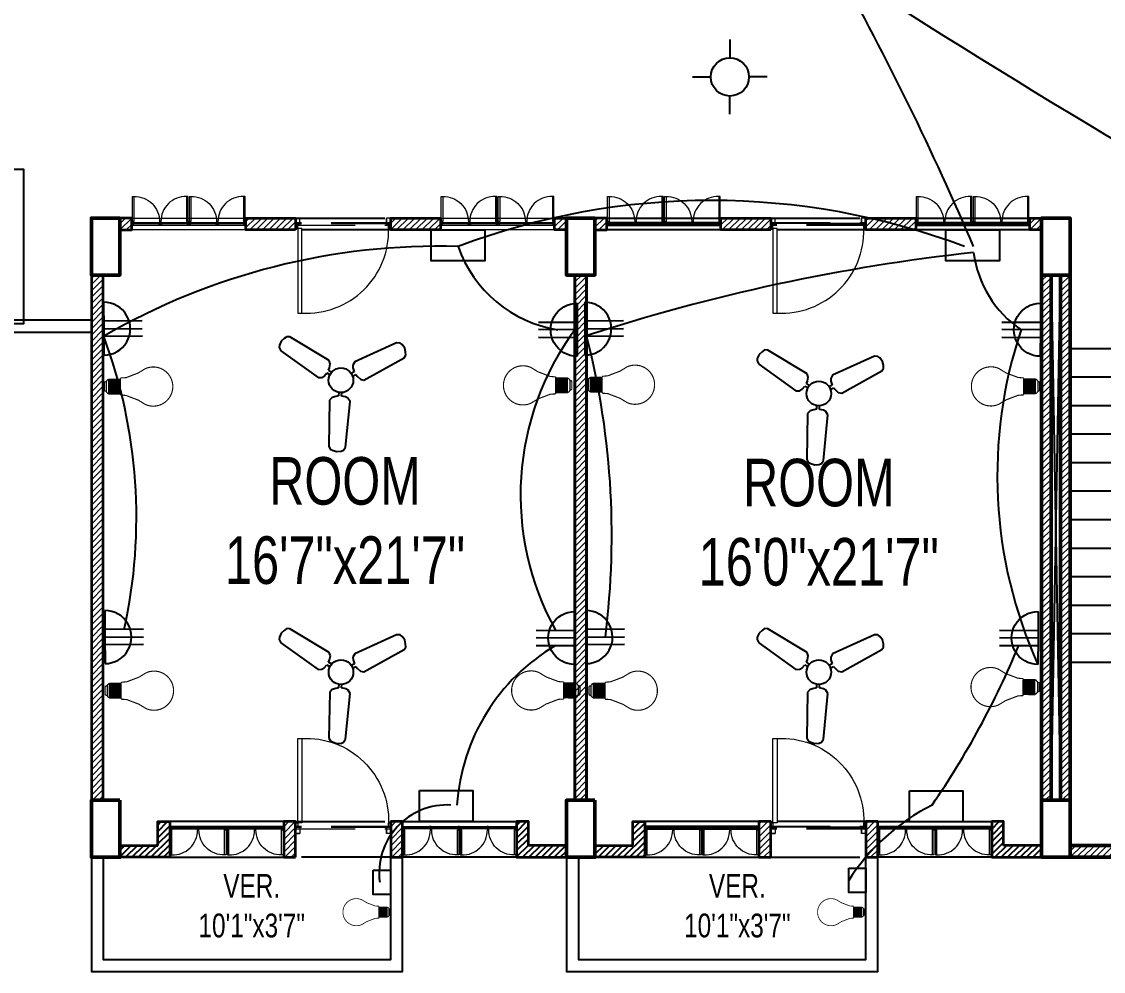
# Model space of a CAD drawing. Extents: x 28 to 3926, y 235 to 2288.
# Drawn here: x 2136.8 to 2592.1, y 507 to 906.6 of the extents above; entities that cross this region are included whole.
import ezdxf

# ---------------------------------------------------------------- set-up
doc = ezdxf.new("R2010")
doc.units = 0
doc.header["$LTSCALE"] = 10
doc.linetypes.add('DASHED2', pattern=[0.375, 0.25, -0.125])
for name, color, linetype, lineweight in [('A-TEXT', 7, 'Continuous', 5), ('ar-DOOR-WOOD', 44, 'Continuous', 0), ('illustr-TOILET FIXTURE', 171, 'Continuous', 0), ('Main Wall', 250, 'Continuous', 13), ('WALL_SEC_', 170, 'Continuous', 25), ('window', 160, 'Continuous', 9)]:
    doc.layers.add(name, color=color, linetype=linetype, lineweight=lineweight)
for name, color, linetype in [('BOX', 7, 'Continuous'), ('conduit', 160, 'Continuous'), ('e conduit sdb to swicth', 160, 'Continuous')]:
    doc.layers.add(name, color=color, linetype=linetype)
doc.layers.add('hatch brick', color=32, linetype='Continuous', lineweight=0, transparency=0.4)
doc.styles.add('SIMPLE', font='romantic.ttf')
pattern_1 = [(45, (0, 0), (-1.325825, 1.325825), [])]
pattern_2 = [(45, (-53757.0333, -18132.9633), (-1.325825215, 1.325825215), [])]
pattern_3 = [(45, (-53826.0333, -18134.9633), (-1.325825215, 1.325825215), [])]
pattern_4 = [(45, (-53840.5333, -18134.9633), (-1.325825215, 1.325825215), [])]
pattern_5 = [(45, (-53824.822, -18134.9633), (-1.325825215, 1.325825215), [])]
pattern_6 = [(45, (-53831.0333, -18386.9633), (-1.325825215, 1.325825215), [])]
pattern_7 = [(45, (-53712.0333, -18132.9633), (-1.325825215, 1.325825215), [])]

# ---------------------------------------------------------------- blocks, each defined once
blk = doc.blocks.new('DOOR_45')
at = {"layer": 'ar-DOOR-WOOD'}
for p, q in [((-11008.75, 15426.44), (-11008.75, 15424.44)), ((-10968.75, 15426.44), (-11008.75, 15426.44)), ((-11008.75, 15424.44), (-10968.75, 15424.44)), ((-10968.75, 15427.44), (-10963.75, 15427.44)), ((-10968.75, 15427.44), (-10968.75, 15426.44)), ((-10968.75, 15424.44), (-10968.75, 15426.44)), ((-10968.75, 15426.44), (-10966.75, 15426.44)), ((-10966.75, 15426.44), (-10966.75, 15425.44)), ((-10966.75, 15425.44), (-10963.75, 15425.44)), ((-10963.75, 15427.44), (-10963.75, 15425.44)), ((-10968.75, 15382.44), (-10968.75, 15383.44)), ((-10968.75, 15383.44), (-10966.75, 15383.44)), ((-10966.75, 15384.44), (-10963.75, 15384.44)), ((-10966.75, 15383.44), (-10966.75, 15384.44)), ((-10963.75, 15382.44), (-10963.75, 15384.44)), ((-10968.75, 15382.44), (-10963.75, 15382.44))]:
    blk.add_line(p, q, dxfattribs=at)
for points in [[(-10968.75, 15426.44), (-11008.75, 15426.44), (-11008.75, 15424.44), (-10968.75, 15424.44)], [(-10963.75, 15427.44), (-10968.75, 15427.44), (-10968.75, 15426.44), (-10966.75, 15426.44), (-10966.75, 15425.44), (-10963.75, 15425.44)], [(-10968.75, 15383.44), (-10968.75, 15382.44), (-10963.75, 15382.44), (-10963.75, 15384.44), (-10966.75, 15384.44), (-10966.75, 15383.44)]]:
    blk.add_lwpolyline(points, close=True, dxfattribs=at)
blk.add_arc((-10969.89, 15422.35), 38.92, 176.9083, 271.677, dxfattribs=at)
blk = doc.blocks.new('T-FIX-027')
at = {"layer": 'illustr-TOILET FIXTURE'}
for p, q in [((-11843.84, 14568.89), (-11843.84, 14557.43)), ((-11843.84, 14568.89), (-11843.84, 14557.43)), ((-11843.84, 14568.89), (-11819.84, 14568.89)), ((-11843.84, 14568.89), (-11819.84, 14568.89)), ((-11819.84, 14568.89), (-11819.84, 14557.43)), ((-11819.84, 14568.89), (-11819.84, 14557.43))]:
    blk.add_line(p, q, dxfattribs=at)
for centre, radius in [((-11831.91, 14568.32), 0.508), ((-11831.91, 14568.32), 0.508), ((-11831.91, 14563.34), 0.762), ((-11831.91, 14563.34), 0.762)]:
    blk.add_circle(centre, radius, dxfattribs=at)
blk.add_ellipse((-11831.84, 14559.64), major_axis=(-10.93, 0), ratio=0.480383, dxfattribs=at)
blk.add_ellipse((-11831.84, 14559.64), major_axis=(-10.93, 0), ratio=0.480383, dxfattribs=at)
blk.add_ellipse((-11831.84, 14558.89), major_axis=(-12.37, 0), ratio=0.48498, start_param=6.528919, end_param=9.179045, dxfattribs=at)
blk.add_ellipse((-11831.84, 14558.89), major_axis=(-12.37, 0), ratio=0.48498, start_param=6.528919, end_param=9.179045, dxfattribs=at)
blk = doc.blocks.new('stair final')
for points in [[(82, 124), (82, -90), (-70, -90), (-70, 124)], [(-37.5, 124), (-37.5, -49), (49.5, -49), (49.5, 122.75)], [(17, 100), (49.5, 124), (82, 100)], [(24.2, 100), (49.5, 124)], [(49.5, 124), (75, 100)], [(82, -8), (82, -90)]]:
    blk.add_lwpolyline(points)
blk.add_lwpolyline([(-5, 126), (17, 126), (17, -10), (-5, -10)], close=True)
blk.add_circle((-37.5, 124), 2.49)
at = {"layer": 'BOX', "ltscale": 2000}
for p, q in [((-5, 124), (-70, 124)), ((-5, 112), (-70, 112)), ((-5, 100), (-70, 100)), ((-5, 88), (-70, 88)), ((-5, 76), (-70, 76)), ((-5, 64), (-70, 64)), ((-5, 52), (-70, 52)), ((-5, 40), (-70, 40)), ((-5, 28), (-70, 28)), ((-5, 16), (-70, 16)), ((-5, 4), (-70, 4)), ((-5, -8), (-70, -8)), ((0, -8), (-3, -8)), ((15, -8), (12, -8))]:
    blk.add_line(p, q, dxfattribs=at)
at = {"layer": 'BOX', "linetype": 'DASHED2', "ltscale": 20}
for p, q in [((82, 124), (17, 124)), ((82, 112), (17, 112)), ((82, 100), (17, 100)), ((82, 88), (17, 88)), ((82, 76), (17, 76)), ((82, 64), (17, 64)), ((82, 52), (17, 52)), ((82, 40), (17, 40)), ((82, 28), (17, 28)), ((82, 16), (17, 16)), ((82, 4), (17, 4)), ((82, -8), (17, -8))]:
    blk.add_line(p, q, dxfattribs=at)
at = {"layer": 'BOX', "ltscale": 2000}
for points in [[(17, 124), (17, -10), (-5, -10), (-5, 124)], [(-3, 124), (15, 124)]]:
    blk.add_lwpolyline(points, dxfattribs=at)
blk.add_lwpolyline([(15, 124), (15, -8), (-3, -8), (-3, 124)], close=True, dxfattribs=at)
blk = doc.blocks.new('wc')
at = {"linetype": 'Continuous'}
for p, q in [((17796.16, 10413.89), (17808.33, 10413.89)), ((17795.02, 10409.39), (17795.02, 10412.39)), ((17809.55, 10412.39), (17809.55, 10409.39)), ((17795.14, 10404.89), (17795.14, 10395.33)), ((17808.24, 10407.89), (17796.16, 10407.89)), ((17806.43, 10407.89), (17798.79, 10407.89)), ((17809.43, 10395.33), (17809.43, 10404.89)), ((17802.29, 10388.83), (17802.29, 10388.83))]:
    blk.add_line(p, q, dxfattribs=at)
for centre, radius, start, end in [((17796.22, 10412.67), 1.22, 92.839, 193.0763), ((17808.28, 10412.6), 1.29, 350.3937, 88.0376), ((17796.22, 10409.11), 1.22, 166.9235, 267.161), ((17808.21, 10409.24), 1.35, 271.2066, 6.2687), ((17798.7, 10404.28), 3.61, 88.6213, 170.3077), ((17806.43, 10404.89), 3, 0, 90), ((17802.2, 10395.91), 7.08, 184.6705, 270.7333), ((17802.38, 10395.91), 7.08, 269.2667, 355.3295)]:
    blk.add_arc(centre, radius, start, end, dxfattribs=at)
blk = doc.blocks.new('nap')
at = {"linetype": 'Continuous'}
for p, q in [((17810.88, 10410.98), (17810.88, 10413.6)), ((17810.88, 10413.6), (17817, 10413.6)), ((17817, 10413.6), (17817, 10410.98)), ((17811.65, 10410.98), (17810.88, 10410.98)), ((17811.65, 10410.19), (17811.65, 10411.93)), ((17812.15, 10412.43), (17815.76, 10412.43)), ((17815.76, 10409.69), (17812.15, 10409.69)), ((17816.26, 10411.93), (17816.26, 10410.19)), ((17817, 10410.98), (17816.26, 10410.98))]:
    blk.add_line(p, q, dxfattribs=at)
for centre, start, end in [((17812.15, 10411.93), 90, 180), ((17812.15, 10410.19), 180, 270), ((17815.76, 10411.93), 0, 90), ((17815.76, 10410.19), 270, 0)]:
    blk.add_arc(centre, 0.5, start, end, dxfattribs=at)
blk = doc.blocks.new('toilet stair block final')
h = blk.add_hatch()
h.set_pattern_fill('ANSI31', color=256, scale=15)
h.set_pattern_definition([(45, (1.7069, -4.6996), (-1.325825, 1.325825), [])])
h.paths.add_polyline_path([(145.14, -46.57), (150.14, -44.75), (150.14, -64.82), (145.14, -64.82)])
at = {"layer": 'hatch brick'}
h = blk.add_hatch(dxfattribs=at)
h.set_pattern_fill('ANSI31', color=256, scale=15)
h.set_pattern_definition(pattern_1)
h.paths.add_polyline_path([(85.96, 283.35), (116.45, 199.41), (121.15, 201.12), (90.63, 285.05)])
h = blk.add_hatch(dxfattribs=at)
h.set_pattern_fill('ANSI31', color=256, scale=15)
h.set_pattern_definition(pattern_1)
edge = h.paths.add_edge_path()
edge.add_line((67.04, 218.27), (65.33, 222.97))
edge.add_line((65.33, 222.97), (0, 199.18))
edge.add_line((0, 199.18), (0, 180.18))
edge.add_line((0, 180.18), (-57, 180.18))
edge.add_line((-57, 180.18), (-57, 175.18))
edge.add_line((-57, 175.18), (5, 175.18))
edge.add_line((5, 175.18), (5, 195.68))
edge.add_line((5, 195.68), (67.04, 218.27))
h = blk.add_hatch(dxfattribs=at)
h.set_pattern_fill('ANSI31', color=256, scale=15)
h.set_pattern_definition(pattern_1)
h.paths.add_polyline_path([(-233, 175.18), (-233, -45.82), (-229, -45.82), (-229, 175.18)])
h = blk.add_hatch(dxfattribs=at)
h.set_pattern_fill('ANSI31', color=256, scale=15)
h.set_pattern_definition([(45, (7, 0), (-1.325825, 1.325825), [])])
h.paths.add_polyline_path([(-225, 175.18), (-225, -45.82), (-221, -45.82), (-221, 175.18)])
h = blk.add_hatch(dxfattribs=at)
h.set_pattern_fill('ANSI31', color=256, scale=15)
h.set_pattern_definition([(45, (164, 0), (-1.325825, 1.325825), [])])
h.paths.add_polyline_path([(-69, 175.18), (-69, -45.82), (-65, -45.82), (-65, 175.18)])
h = blk.add_hatch(dxfattribs=at)
h.set_pattern_fill('ANSI31', color=256, scale=15)
h.set_pattern_definition(pattern_1)
h.paths.add_polyline_path([(-61, 175.18), (-61, -45.82), (-57, -45.82), (-57, 175.18)])
h = blk.add_hatch(dxfattribs=at)
h.set_pattern_fill('ANSI31', color=256, scale=15)
h.set_pattern_definition([(45, (-1.4041, 77.1201), (-1.325825, 1.325825), [])])
h.paths.add_polyline_path([(131.46, 158.06), (72.72, 136.72), (71.01, 141.42), (129.75, 162.76)])
h = blk.add_hatch(dxfattribs=at)
h.set_pattern_fill('ANSI31', color=256, scale=15)
h.set_pattern_definition(pattern_1)
edge = h.paths.add_edge_path()
edge.add_line((28.72, 126.06), (33.42, 127.77))
edge.add_line((33.42, 127.77), (70.4, 25.94))
edge.add_line((70.4, 25.94), (70.4, -69.82))
edge.add_line((70.4, -69.82), (65.4, -69.82))
edge.add_line((65.4, -69.82), (65.4, 25.06))
edge.add_line((65.4, 25.06), (28.72, 126.06))
h = blk.add_hatch(dxfattribs=at)
h.set_pattern_fill('ANSI31', color=256, scale=15)
h.set_pattern_definition([(45, (-1.0627, 76.1802), (-1.325825, 1.325825), [])])
edge = h.paths.add_edge_path()
edge.add_line((94.28, 93.48), (88.13, 110.4))
edge.add_line((88.13, 110.4), (92.83, 112.11))
edge.add_line((92.83, 112.11), (97.27, 99.88))
edge.add_line((97.27, 99.88), (146.14, 117.64))
edge.add_line((146.14, 117.64), (147.85, 112.94))
edge.add_line((147.85, 112.94), (94.28, 93.48))
h = blk.add_hatch(dxfattribs=at)
h.set_pattern_fill('ANSI31', color=256, scale=15)
h.set_pattern_definition([(45, (-56625.152, -18759.7349), (-1.325825215, 1.325825215), [])])
edge = h.paths.add_edge_path()
edge.add_line((157.41, 86.62), (162.11, 88.33))
edge.add_line((162.11, 88.33), (168.94, 69.53))
edge.add_line((168.94, 69.53), (164.23, 67.82))
edge.add_line((164.23, 67.82), (157.4, 86.62))
h = blk.add_hatch(dxfattribs=at)
h.set_pattern_fill('ANSI31', color=256, scale=15)
h.set_pattern_definition(pattern_1)
h.paths.add_polyline_path([(0, 80), (0, 75), (-57, 75), (-57, 80)])
h = blk.add_hatch(dxfattribs=at)
h.set_pattern_fill('ANSI31', color=256, scale=15)
h.set_pattern_definition([(45, (15.3236, 31.0638), (-1.325825, 1.325825), [])])
edge = h.paths.add_edge_path()
edge.add_line((110.66, 48.37), (104.52, 65.29))
edge.add_line((104.52, 65.29), (109.22, 66.99))
edge.add_line((109.22, 66.99), (113.66, 54.77))
edge.add_line((113.66, 54.77), (162.52, 72.52))
edge.add_line((162.52, 72.52), (164.23, 67.82))
edge.add_line((164.23, 67.82), (110.66, 48.37))
h = blk.add_hatch(dxfattribs=at)
h.set_pattern_fill('ANSI31', color=256, scale=15)
h.set_pattern_definition(pattern_1)
h.paths.add_polyline_path([(0, 28), (-57, 28), (-57, 33), (-5, 33), (-5, 45), (0, 45), (0, 33), (17.4, 33), (17.4, 28)])
h = blk.add_hatch(dxfattribs=at)
h.set_pattern_fill('ANSI31', color=256, scale=15)
h.set_pattern_definition(pattern_1)
h.paths.add_polyline_path([(-45, -64.82), (-40, -64.82), (-40, 28), (-45, 28)])
h = blk.add_hatch(dxfattribs=at)
h.set_pattern_fill('ANSI31', color=256, scale=15)
h.set_pattern_definition([(45, (15.3236, 31.0638), (-1.325825, 1.325825), [])])
h.paths.add_polyline_path([(125.34, 7.95), (120.9, 20.17), (125.6, 21.88), (130.04, 9.66), (178.91, 27.41), (180.62, 22.71), (127.05, 3.25)])
h = blk.add_hatch(dxfattribs=at)
h.set_pattern_fill('ANSI31', color=256, scale=15)
h.set_pattern_definition([(45, (17.4023, 0), (-1.325825, 1.325825), [])])
h.paths.add_polyline_path([(-40, -14), (12.4, -14), (12.4, -2), (17.4, -2), (17.4, -19), (-40, -19)])
h = blk.add_hatch(dxfattribs=at)
h.set_pattern_fill('ANSI31', color=256, scale=15)
h.set_pattern_definition([(45, (33.4168, -18.7522), (-1.325825, 1.325825), [])])
h.paths.add_polyline_path([(143.44, -41.87), (137.29, -24.95), (141.99, -23.24), (148.14, -40.16), (197.01, -22.41), (198.72, -27.11), (145.14, -46.57)])
h = blk.add_hatch(dxfattribs=at)
h.set_pattern_fill('ANSI31', color=256, scale=15)
h.set_pattern_definition(pattern_1)
h.paths.add_polyline_path([(201.71, -20.7), (197.01, -22.41), (205.51, -45.81), (210.21, -44.1)])
h = blk.add_hatch(dxfattribs=at)
h.set_pattern_fill('ANSI31', color=256, scale=15)
h.set_pattern_definition(pattern_1)
h.paths.add_polyline_path([(12.4, -64.82), (0, -64.82), (-57, -64.82), (-57, -69.82), (17.4, -69.82), (17.4, -49), (12.4, -49)])
h = blk.add_hatch(dxfattribs=at)
h.set_pattern_fill('ANSI31', color=256, scale=15)
h.set_pattern_definition(pattern_1)
h.paths.add_polyline_path([(-193, -64.82), (-193, -54.82), (-198, -54.82), (-198, -64.82), (-221, -64.82), (-221, -69.82), (-193, -69.82)])
h = blk.add_hatch(dxfattribs=at)
h.set_pattern_fill('ANSI31', color=256, scale=15)
h.set_pattern_definition(pattern_1)
h.paths.add_polyline_path([(-97, -64.82), (-97, -69.82), (-69, -69.82), (-69, -64.82), (-92, -64.82), (-92, -54.82), (-97, -54.82)])
h = blk.add_hatch(dxfattribs=at)
h.set_pattern_fill('ANSI31', color=256, scale=15)
h.set_pattern_definition(pattern_1)
h.paths.add_polyline_path([(118.4, -54.82), (123.4, -54.82), (123.4, -64.82), (207.11, -64.82), (208.92, -69.82), (118.4, -69.82)])
for points in [[(-62, 367), (-62, 362), (57.4, 362), (85.96, 283.35)], [(90.63, 285.05), (60.9, 367), (-57, 367)], [(-229, 175.18), (-225, -45.82)], [(-229, -45.82), (-225, 175.18)], [(-65, -45.82), (-61, 175.18)], [(-65, 175.18), (-61, -45.82)], [(-57, 28), (-45, -64.82)], [(-57, -64.82), (-45, 28)], [(150.14, -64.82), (198.72, -27.11)], [(150.14, -44.75), (207.11, -64.82)]]:
    blk.add_lwpolyline(points)
at = {"color": 0, "lineweight": 50}
for points in [[(85.96, 283.35), (116.45, 199.41), (121.15, 201.12), (90.63, 285.05), (85.96, 283.35)], [(67.04, 218.27), (65.33, 222.97), (0, 199.18), (0, 180.18), (-57, 180.18), (-57, 175.18), (5, 175.18), (5, 195.68), (67.04, 218.27)], [(124.63, 176.85), (197.01, -22.41), (201.71, -20.7), (129.33, 178.56)], [(28.72, 126.06), (33.42, 127.77), (70.4, 25.94), (70.4, -69.82), (65.4, -69.82), (65.4, 25.06), (28.72, 126.06)], [(94.28, 93.48), (88.13, 110.4), (92.83, 112.11), (97.27, 99.88), (146.14, 117.64), (147.85, 112.94), (94.28, 93.48), (94.28, 93.48)], [(157.41, 86.62), (162.11, 88.33), (168.94, 69.53), (164.23, 67.82), (157.4, 86.62)], [(0, 80), (0, 75), (-57, 75), (-57, 80), (0, 80)], [(110.66, 48.37), (104.52, 65.29), (109.22, 66.99), (113.66, 54.77), (162.52, 72.52), (164.23, 67.82), (110.66, 48.37), (110.66, 48.37)], [(0, 28), (-57, 28), (-57, 33), (-5, 33), (-5, 45), (0, 45), (0, 33), (17.4, 33), (17.4, 28), (0, 28)], [(125.34, 7.95), (120.9, 20.17), (125.6, 21.88), (130.04, 9.66), (178.91, 27.41), (180.62, 22.71), (127.05, 3.25), (125.34, 7.95)], [(143.44, -41.87), (137.29, -24.95), (141.99, -23.24), (148.14, -40.16), (197.01, -22.41), (198.72, -27.11), (145.14, -46.57), (143.44, -41.87)], [(12.4, -64.82), (0, -64.82), (0, -64.82), (-57, -64.82), (-57, -69.82), (17.4, -69.82), (17.4, -69.82), (17.4, -49), (12.4, -49), (12.4, -64.82)]]:
    blk.add_lwpolyline(points, dxfattribs=at)
at = {"color": 1, "lineweight": 50}
for points in [[(129.33, 178.56), (121.14, 201.12), (111.74, 197.7), (119.93, 175.15)], [(218.32, -66.4), (210.21, -44.07), (200.81, -47.49), (208.92, -69.82)]]:
    blk.add_lwpolyline(points, close=True, dxfattribs=at)
blk.add_lwpolyline([(-57, 175.18), (-69, 175.18), (-69, 199.18), (-57, 199.18), (-57, 175.18)], dxfattribs=at)
at = {"color": 0, "lineweight": 50}
for points in [[(-61, 175.18), (-61, -45.82), (-57, -45.82), (-57, 175.18)], [(131.46, 158.06), (72.72, 136.72), (71.01, 141.42), (129.75, 162.76)], [(147.85, 112.94), (94.28, 93.48), (92.57, 98.18), (146.14, 117.64)], [(-45, -64.82), (-40, -64.82), (-40, 28), (-45, 28)], [(-40, -14), (12.4, -14), (12.4, -2), (17.4, -2), (17.4, -19), (-40, -19)], [(201.71, -20.7), (197.01, -22.41), (205.51, -45.81), (210.21, -44.1)], [(145.14, -46.57), (150.14, -44.75), (150.14, -64.82), (145.14, -64.82)], [(-193, -64.82), (-193, -54.82), (-198, -54.82), (-198, -64.82), (-221, -64.82), (-221, -69.82), (-193, -69.82)], [(-97, -64.82), (-97, -69.82), (-69, -69.82), (-69, -64.82), (-92, -64.82), (-92, -54.82), (-97, -54.82)], [(118.4, -54.82), (118.4, -54.82), (123.4, -54.82), (123.4, -64.82), (207.11, -64.82), (208.92, -69.82), (118.4, -69.82)]]:
    blk.add_lwpolyline(points, close=True, dxfattribs=at)
blk.add_lwpolyline([(-193, -69.82), (-97, -69.82), (-97, -54.82), (-193, -54.82)], close=True)
at = {"layer": 'BOX', "ltscale": 2000}
for p, q in [((0, 199.18), (-57, 199.18)), ((-57, 175.18), (-57, 80.18)), ((-35, 175.18), (-35, 80.18))]:
    blk.add_line(p, q, dxfattribs=at)
for points in [[(65.4, -69.82), (17.4, -69.82), (17.4, -54.82), (65.4, -54.82)], [(118.4, -69.82), (70.4, -69.82), (70.4, -54.82), (118.4, -54.82)]]:
    blk.add_lwpolyline(points, close=True, dxfattribs=at)
at = {"layer": 'Main Wall', "color": 1, "lineweight": 50}
for points in [[(-233, 175.18), (-221, 175.18), (-221, 199.18), (-233, 199.18), (-233, 175.18)], [(-233, -69.82), (-221, -69.82), (-221, -45.82), (-233, -45.82), (-233, -69.82)], [(-69, -69.82), (-57, -69.82), (-57, -45.82), (-69, -45.82), (-69, -69.82)]]:
    blk.add_lwpolyline(points, dxfattribs=at)
at = {"layer": 'Main Wall', "color": 0, "lineweight": 50}
for points in [[(-233, 175.18), (-233, -45.82), (-229, -45.82), (-229, 175.18)], [(-225, 175.18), (-225, -45.82), (-221, -45.82), (-221, 175.18)], [(-69, 175.18), (-69, -45.82), (-65, -45.82), (-65, 175.18)]]:
    blk.add_lwpolyline(points, close=True, dxfattribs=at)
at = {"layer": 'window', "ltscale": 2000}
for points in [[(159.76, 87.48), (126.98, 177.71)], [(160.7, 87.82), (127.92, 178.05)], [(158.82, 87.14), (126.05, 177.37)], [(198.42, -21.9), (165.65, 68.34)], [(199.36, -21.55), (166.59, 68.68)], [(200.3, -21.21), (167.53, 69.02)]]:
    blk.add_lwpolyline(points, dxfattribs=at)
at = {"extrusion": (0, 0, -1)}
for p, xscale, yscale, zscale, rotation in [((16117.31, 4701.45), 0.8888892124533201, 0.8888892124533201, -0.8888892124533201, 69.99006771556789), ((3281.08, -12023.71), 0.6666666666666669, 0.6666666666666669, -0.6666666666666669, 340.0389565718659), ((3264.7, -12068.82), 0.6666666666666669, 0.6666666666666669, -0.6666666666666669, 340.0389565718659), ((3248.31, -12113.94), 0.6666666666666669, 0.6666666666666669, -0.6666666666666669, 340.0389565718659), ((3231.93, -12159.05), 0.6666666666666669, 0.6666666666666669, -0.6666666666666669, 340.0389565718659)]:
    blk.add_blockref('DOOR_45', p, dxfattribs=dict(at, xscale=xscale, yscale=yscale, zscale=zscale, rotation=rotation))
blk.add_blockref('stair final', (-151, 20.18))
at = {"extrusion": (0, 0, -1), "zscale": -1, "rotation": 160.0389565718658}
for name, p in [('wc', (20158.79, 3822.37)), ('nap', (20157.38, 3822.57)), ('wc', (20142.41, 3777.25)), ('nap', (20141, 3777.46)), ('wc', (20126.36, 3733.08)), ('nap', (20124.95, 3733.28)), ('wc', (20108.27, 3683.26)), ('nap', (20106.86, 3683.46))]:
    blk.add_blockref(name, p, dxfattribs=at)
at = {"xscale": 0.666666606798147, "yscale": 0.666666606798147, "zscale": 0.666666606798147}
for p in [(7309.17, -10209.96), (7326.57, -10256.96), (7326.57, -10303.96)]:
    blk.add_blockref('DOOR_45', p, dxfattribs=at)
at = {"layer": 'illustr-TOILET FIXTURE', "extrusion": (0, 0, -1), "zscale": -1, "rotation": 270}
for p in [(-14516.54, -11677.4), (-14516.54, -11705.92), (-14516.54, -11734.81)]:
    blk.add_blockref('T-FIX-027', p, dxfattribs=at)
at = {"layer": 'Main Wall', "xscale": 0.888888888888914, "yscale": 0.888888888888914, "zscale": 0.888888888888914, "rotation": 109.9621850072985}
blk.add_blockref('DOOR_45', (9595.65, 13969.5), dxfattribs=at)
blk = doc.blocks.new('DOOR_40')
at = {"layer": 'ar-DOOR-WOOD'}
for p, q in [((-11029.1, 15421.4), (-11064.1, 15421.4)), ((-11064.1, 15421.4), (-11064.1, 15419.4)), ((-11029.1, 15422.4), (-11024.1, 15422.4)), ((-11029.1, 15422.4), (-11029.1, 15421.4)), ((-11029.1, 15419.4), (-11029.1, 15421.4)), ((-11029.1, 15421.4), (-11027.1, 15421.4)), ((-11027.1, 15421.4), (-11027.1, 15420.4)), ((-11024.1, 15422.4), (-11024.1, 15420.4)), ((-11064.1, 15419.4), (-11029.1, 15419.4)), ((-11027.1, 15420.4), (-11024.1, 15420.4)), ((-11029.1, 15383.4), (-11027.1, 15383.4)), ((-11029.1, 15382.4), (-11029.1, 15383.4)), ((-11029.1, 15382.4), (-11024.1, 15382.4)), ((-11027.1, 15383.4), (-11027.1, 15384.4)), ((-11027.1, 15384.4), (-11024.1, 15384.4)), ((-11024.1, 15382.4), (-11024.1, 15384.4))]:
    blk.add_line(p, q, dxfattribs=at)
blk.add_arc((-11029.4, 15418.2), 34.8, 178.03, 270.3561, dxfattribs=at)
blk = doc.blocks.new('LED')
for p, q in [((-11.6, -7.7), (11.7, -7.7)), ((-11.6, -11), (11.7, -9.6)), ((-11.6, -13.3), (11.7, -11.8)), ((-11.5, -15.5), (11.8, -14.1)), ((-11.3, -17.8), (11.9, -16.3)), ((-12.1, -25.6), (11.9, -25.6)), ((-11.2, -20), (12.1, -18.6)), ((-11.2, -22.2), (12.1, -20.8)), ((-11.2, -24.5), (12.1, -23.1))]:
    blk.add_line(p, q)
at = {"lineweight": 9}
blk.add_line((7.8, -3.1), (-7.8, -3.1), dxfattribs=at)
for points, const_width in [([(5.3, 0), (5.4, 0), (5.7, 0), (6.1, -0.1), (6.6, -0.3), (7, -0.6), (7.2, -0.9), (7.4, -1.2), (7.5, -1.5), (7.7, -2), (7.7, -2.5), (7.8, -3.1), (7.7, -2.5), (7.7, -2), (7.5, -1.5), (7.4, -1.2), (7.2, -0.9), (7, -0.6), (6.6, -0.3), (6.1, -0.1), (5.7, 0), (5.4, 0), (5.3, 0), (-5.3, 0), (-5.4, 0), (-5.5, 0), (-5.8, 0), (-6.1, -0.1), (-6.4, -0.2), (-6.7, -0.5), (-7, -0.7), (-7.3, -1.1), (-7.6, -1.7), (-7.7, -2.3), (-7.8, -3.1), (-7.8, -3.1), (-7.9, -3.2), (-8.1, -3.2), (-8.3, -3.3), (-8.9, -3.6), (-9.6, -4.1), (-10.3, -4.7), (-11, -5.4), (-11.2, -5.9), (-11.4, -6.4), (-11.6, -7), (-11.6, -7.7), (-12.2, -7.7), (-12.1, -26)], 2), ([(-5.3, 0), (-5.4, 0), (-5.5, 0), (-5.8, 0), (-6.1, -0.1), (-6.4, -0.2), (-6.7, -0.5), (-7, -0.7), (-7.3, -1.1), (-7.6, -1.7), (-7.7, -2.3), (-7.8, -3.1)], 1), ([(11.9, -26.1), (11.9, -7.7), (11.7, -7.7), (11.6, -7), (11.4, -6.4), (11.2, -5.9), (11, -5.4), (10.3, -4.7), (9.6, -4.1), (8.9, -3.6), (8.3, -3.3), (7.9, -3.2), (7.8, -3.1), (7.8, -3.1)], 2), ([(-0.1, -111.1), (-0.2, -111.1), (-1, -111.1), (-1.8, -111.1), (-2.6, -111.1), (-3.4, -111), (-4.2, -110.9), (-5, -110.8), (-5.8, -110.6), (-6.6, -110.5), (-7.4, -110.3), (-8.1, -110.1), (-8.9, -109.9), (-9.6, -109.7), (-10.4, -109.5), (-11.1, -109.2), (-11.8, -108.9), (-12.5, -108.7), (-13.2, -108.3), (-13.9, -108), (-14.6, -107.7), (-15.3, -107.3), (-16, -106.9), (-16.6, -106.6), (-17.3, -106.2), (-17.9, -105.7), (-18.5, -105.3), (-19.2, -104.8), (-19.8, -104.4), (-20.4, -103.9), (-20.9, -103.4), (-21.5, -102.9), (-22.1, -102.4), (-22.6, -101.9), (-23.1, -101.3), (-23.7, -100.8), (-24.2, -100.2), (-24.6, -99.6), (-25.1, -99), (-25.6, -98.4), (-26, -97.8), (-26.5, -97.2), (-26.9, -96.5), (-27.3, -95.9), (-27.7, -95.2), (-28.1, -94.6), (-28.4, -93.9), (-28.8, -93.2), (-29.1, -92.5), (-29.4, -91.8), (-29.7, -91.1), (-30, -90.4), (-30.2, -89.6), (-30.5, -88.9), (-30.7, -88.1), (-30.9, -87.4), (-31.1, -86.6), (-31.2, -85.9), (-31.4, -85.1), (-31.5, -84.3), (-31.6, -83.5), (-31.7, -82.7), (-31.8, -81.9), (-31.8, -81.1), (-31.9, -80.3), (-31.9, -79.5), (-31.9, -78.2), (-31.8, -77), (-31.7, -75.8), (-31.5, -74.6), (-31.3, -73.4), (-31.1, -72.2), (-30.8, -71.1), (-30.4, -69.9), (-30, -68.8), (-29.6, -67.7), (-29.2, -66.6), (-22.1, -55), (-14.6, -35.3), (-14.1, -29.7), (-14.1, -27.1), (-12.1, -25.6)], 1.8), ([(-0.1, -111.1), (0, -111.1), (0.8, -111.1), (1.6, -111.1), (2.5, -111.1), (3.3, -111), (4, -110.9), (4.8, -110.8), (5.6, -110.6), (6.4, -110.5), (7.2, -110.3), (7.9, -110.1), (8.7, -109.9), (9.4, -109.7), (10.2, -109.5), (10.9, -109.2), (11.6, -108.9), (12.3, -108.7), (13, -108.3), (13.7, -108), (14.4, -107.7), (15.1, -107.3), (15.8, -106.9), (16.4, -106.6), (17.1, -106.2), (17.7, -105.7), (18.3, -105.3), (19, -104.8), (19.6, -104.4), (20.2, -103.9), (20.7, -103.4), (21.3, -102.9), (21.9, -102.4), (22.4, -101.9), (22.9, -101.3), (23.5, -100.8), (24, -100.2), (24.5, -99.6), (24.9, -99), (25.4, -98.4), (25.8, -97.8), (26.3, -97.2), (26.7, -96.5), (27.1, -95.9), (27.5, -95.2), (27.9, -94.6), (28.2, -93.9), (28.6, -93.2), (28.9, -92.5), (29.2, -91.8), (29.5, -91.1), (29.8, -90.4), (30, -89.6), (30.3, -88.9), (30.5, -88.1), (30.7, -87.4), (30.9, -86.6), (31, -85.9), (31.2, -85.1), (31.3, -84.3), (31.4, -83.5), (31.5, -82.7), (31.6, -81.9), (31.6, -81.1), (31.7, -80.3), (31.7, -79.5), (31.7, -78.2), (31.6, -77), (31.5, -75.8), (31.3, -74.6), (31.1, -73.4), (30.9, -72.2), (30.6, -71.1), (30.2, -69.9), (29.9, -68.8), (29.4, -67.7), (29, -66.6), (21.9, -55), (14.4, -35.3), (13.9, -29.7), (13.9, -27.1), (11.9, -25.6)], 1.8)]:
    blk.add_lwpolyline(points, dxfattribs=dict(const_width=const_width))
at = {"color": 7, "lineweight": 20}
blk.add_open_spline([(-9.8, -25.6), (-9.8, -25.6), (9.4, -25.6), (9.4, -25.6)], degree=3, dxfattribs=at)
blk = doc.blocks.new('6')
at = {"color": 7}
for p, q in [((3268.2, -2243.2), (3260.1, -2275.1)), ((3260.1, -2275.1), (3351.4, -2686.9)), ((3285.1, -2227.8), (3268.2, -2243.2)), ((3322, -2211.4), (3285.1, -2227.8)), ((3358.8, -2210.9), (3322, -2211.4)), ((3387.4, -2214.9), (3358.8, -2210.9)), ((3407.5, -2235.6), (3387.4, -2214.9)), ((3532.6, -2638.3), (3407.5, -2235.6)), ((3489.2, -2689.8), (3518.4, -2668.9)), ((3518.4, -2668.9), (3532.6, -2638.3)), ((3351.4, -2686.9), (3378.5, -2709.3)), ((3378.5, -2709.3), (3403, -2714.4)), ((3403, -2714.4), (3440.1, -2709.5)), ((3440.1, -2709.5), (3449.6, -2742.4)), ((3467.6, -2701.4), (3489.2, -2689.8)), ((3476.7, -2735.2), (3467.6, -2701.4)), ((3634.6, -2869.5), (3601.3, -2861.3)), ((3649, -2834.9), (3634.6, -2869.5)), ((3665.6, -2816.2), (3649, -2834.9)), ((3698.5, -2804), (3665.6, -2816.2)), ((4100.8, -2930.8), (3698.5, -2804)), ((3290.9, -2913.4), (3004.7, -3223.2)), ((3324.5, -2910.5), (3290.9, -2913.4)), ((3357.2, -2925.3), (3324.5, -2910.5)), ((3378, -2938.2), (3357.2, -2925.3)), ((3402.8, -2913.4), (3378, -2938.2)), ((3398.8, -2958), (3422.6, -2933.2)), ((3421.6, -2987.7), (3398.8, -2958)), ((3594.1, -2888.3), (3627.9, -2897.4)), ((3627.9, -2897.4), (3627.1, -2921.8)), ((3627.1, -2921.8), (3630.6, -2957.5)), ((3630.6, -2957.5), (3650, -2985.2)), ((4124.4, -2953.8), (4100.8, -2930.8)), ((4129.3, -2976.1), (4124.4, -2953.8)), ((4125, -3016.3), (4129.3, -2976.1)), ((3112.6, -3331), (3423.5, -3046)), ((3429.5, -3011.4), (3421.6, -2987.7)), ((3423.5, -3046), (3429.5, -3011.4)), ((3650, -2985.2), (4061.4, -3078.2)), ((4061.4, -3078.2), (4089.3, -3071.2)), ((4089.3, -3071.2), (4107, -3048.4)), ((4107, -3048.4), (4125, -3016.3)), ((3004.7, -3223.2), (2996.8, -3250.9)), ((2996.8, -3250.9), (3007.7, -3277.6)), ((3007.7, -3277.6), (3026.5, -3309.3)), ((3026.5, -3309.3), (3059.1, -3333)), ((3059.1, -3333), (3080.9, -3339.9)), ((3080.9, -3339.9), (3112.6, -3331))]:
    blk.add_line(p, q, dxfattribs=at)
blk.add_circle((3491.2, -2845.6), 113.2, dxfattribs=at)
blk = doc.blocks.new('3 pin')
at = {"layer": 'WALL_SEC_', "color": 3, "lineweight": 25}
for p, q in [((10035.5, 6358.5), (10035.5, 6351.5)), ((10045.69, 6353.52), (10035.5, 6353.52)), ((10035.5, 6351.5), (10035.5, 6344.5)), ((10035.5, 6351.5), (10045.69, 6351.5)), ((10045.69, 6349.48), (10035.5, 6349.48))]:
    blk.add_line(p, q, dxfattribs=at)
blk.add_arc((10035.5, 6351.5), 7, 270, 90, dxfattribs=at)

msp = doc.modelspace()

# ---------------------------------------------------------------- hatches: boundary and pattern name
at = {"true_color": 0x000000}
h = msp.add_hatch(dxfattribs=at)
h.set_pattern_fill('ANSI31', color=18, scale=15)
h.set_pattern_definition(pattern_3)
h.paths.add_polyline_path([(2194.119, 559.955), (2194.119, 569.955), (2199.119, 569.955), (2199.119, 554.955), (2178.119, 554.955), (2178.119, 559.955), (2178.119, 559.955)])
h = msp.add_hatch(dxfattribs=at)
h.set_pattern_fill('ANSI31', color=18, scale=15)
h.set_pattern_definition(pattern_3)
h.paths.add_polyline_path([(2350.119, 559.955), (2350.119, 569.955), (2345.119, 569.955), (2345.119, 554.955), (2366.119, 554.955), (2366.119, 559.955), (2366.119, 559.955)])
h = msp.add_hatch(dxfattribs=at)
h.set_pattern_fill('ANSI31', color=18, scale=15)
h.set_pattern_definition(pattern_3)
h.paths.add_polyline_path([(2394.119, 559.955), (2394.119, 569.955), (2399.119, 569.955), (2399.119, 554.955), (2378.119, 554.955), (2378.119, 559.955), (2378.119, 559.955)])
h = msp.add_hatch(dxfattribs=at)
h.set_pattern_fill('ANSI31', color=18, scale=15)
h.set_pattern_definition(pattern_3)
h.paths.add_polyline_path([(2550.119, 559.955), (2550.119, 569.955), (2545.119, 569.955), (2545.119, 554.955), (2566.119, 554.955), (2566.119, 559.955), (2566.119, 559.955)])
at = {"layer": 'hatch brick', "true_color": 0x000000}
h = msp.add_hatch(dxfattribs=at)
h.set_pattern_fill('ANSI31', color=18, scale=15)
h.set_pattern_definition(pattern_4)
h.paths.add_polyline_path([(2178.119, 818.955), (2183.119, 818.955), (2183.119, 823.955), (2178.119, 823.955)])
h = msp.add_hatch(dxfattribs=at)
h.set_pattern_fill('ANSI31', color=18, scale=15)
h.set_pattern_definition(pattern_6)
h.paths.add_polyline_path([(2252.119, 818.955), (2231.119, 818.955), (2231.119, 823.955), (2252.119, 823.955)])
h = msp.add_hatch(dxfattribs=at)
h.set_pattern_fill('ANSI31', color=18, scale=15)
h.set_pattern_definition(pattern_5)
h.paths.add_polyline_path([(2313.119, 818.955), (2292.119, 818.955), (2292.119, 823.955), (2313.119, 823.955)])
h = msp.add_hatch(dxfattribs=at)
h.set_pattern_fill('ANSI31', color=18, scale=15)
h.set_pattern_definition(pattern_3)
h.paths.add_polyline_path([(2366.119, 818.955), (2361.119, 818.955), (2361.119, 823.955), (2366.119, 823.955)])
h = msp.add_hatch(dxfattribs=at)
h.set_pattern_fill('ANSI31', color=18, scale=15)
h.set_pattern_definition(pattern_4)
h.paths.add_polyline_path([(2378.119, 818.955), (2383.119, 818.955), (2383.119, 823.955), (2378.119, 823.955)])
h = msp.add_hatch(dxfattribs=at)
h.set_pattern_fill('ANSI31', color=18, scale=15)
h.set_pattern_definition(pattern_6)
h.paths.add_polyline_path([(2452.119, 818.955), (2431.119, 818.955), (2431.119, 823.955), (2452.119, 823.955)])
h = msp.add_hatch(dxfattribs=at)
h.set_pattern_fill('ANSI31', color=18, scale=15)
h.set_pattern_definition(pattern_5)
h.paths.add_polyline_path([(2513.119, 818.955), (2492.119, 818.955), (2492.119, 823.955), (2513.119, 823.955)])
h = msp.add_hatch(dxfattribs=at)
h.set_pattern_fill('ANSI31', color=18, scale=15)
h.set_pattern_definition(pattern_3)
h.paths.add_polyline_path([(2566.119, 818.955), (2561.119, 818.955), (2561.119, 823.955), (2566.119, 823.955)])
h = msp.add_hatch(dxfattribs=at)
h.set_pattern_fill('ANSI31', color=18, scale=15)
h.set_pattern_definition([(45, (-53829.5333, -18134.9633), (-1.325825215, 1.325825215), [])])
h.paths.add_polyline_path([(2171.119, 799.955), (2166.119, 799.955), (2166.119, 578.955), (2171.119, 578.955)])
h = msp.add_hatch(dxfattribs=at)
h.set_pattern_fill('ANSI31', color=18, scale=15)
h.set_pattern_definition(pattern_3)
h.paths.add_polyline_path([(2374.619, 799.955), (2369.619, 799.955), (2369.619, 578.955), (2374.619, 578.955)])
h = msp.add_hatch(dxfattribs=at)
h.set_pattern_fill('ANSI31', color=18, scale=15)
h.set_pattern_definition(pattern_3)
h.paths.add_polyline_path([(2369.619, 799.955), (2374.619, 799.955), (2374.619, 578.955), (2369.619, 578.955)])
h = msp.add_hatch(dxfattribs=at)
h.set_pattern_fill('ANSI31', color=18, scale=15)
h.set_pattern_definition(pattern_2)
h.paths.add_polyline_path([(2252.119, 554.955), (2252.119, 569.955), (2252.119, 569.955), (2247.119, 569.955), (2247.119, 554.955)])
h = msp.add_hatch(dxfattribs=at)
h.set_pattern_fill('ANSI31', color=18, scale=15)
h.set_pattern_definition(pattern_7)
h.paths.add_polyline_path([(2297.119, 554.955), (2297.119, 569.955), (2297.119, 569.955), (2292.119, 569.955), (2292.119, 554.955)])
h = msp.add_hatch(dxfattribs=at)
h.set_pattern_fill('ANSI31', color=18, scale=15)
h.set_pattern_definition(pattern_2)
h.paths.add_polyline_path([(2452.119, 554.955), (2452.119, 569.955), (2452.119, 569.955), (2447.119, 569.955), (2447.119, 554.955)])
h = msp.add_hatch(dxfattribs=at)
h.set_pattern_fill('ANSI31', color=18, scale=15)
h.set_pattern_definition(pattern_7)
h.paths.add_polyline_path([(2497.119, 554.955), (2497.119, 569.955), (2497.119, 569.955), (2492.119, 569.955), (2492.119, 554.955)])

# ---------------------------------------------------------------- linework, layer by layer
at = {"color": 30, "true_color": 0xf8991e}
for p, q in [((2434.899, 899.055), (2434.899, 891.368)), ((2419.178, 883.334), (2426.865, 883.334)), ((2450.62, 883.334), (2442.933, 883.334)), ((2434.899, 867.613), (2434.899, 875.3))]:
    msp.add_line(p, q, dxfattribs=at)
at = {"color": 18, "linetype": 'DASHED2', "ltscale": 15, "true_color": 0x000000}
for points in [[(2252.119, 823.955), (2292.119, 823.955), (2292.119, 818.955), (2252.119, 818.955)], [(2452.119, 823.955), (2492.119, 823.955), (2492.119, 818.955), (2452.119, 818.955)], [(2452.119, 823.955), (2492.119, 823.955), (2492.119, 818.955), (2452.119, 818.955)], [(2252.119, 569.955), (2292.119, 569.955), (2292.119, 554.955), (2252.119, 554.955)], [(2452.119, 554.955), (2492.119, 554.955), (2492.119, 569.955), (2452.119, 569.955)]]:
    msp.add_lwpolyline(points, close=True, dxfattribs=at)
at = {"color": 1, "lineweight": 50}
for points in [[(2378.119, 823.955), (2366.119, 823.955), (2366.119, 799.955), (2378.119, 799.955), (2378.119, 823.955)], [(2578.119, 823.955), (2566.119, 823.955), (2566.119, 799.955), (2578.119, 799.955), (2578.119, 823.955)], [(2378.119, 578.955), (2366.119, 578.955), (2366.119, 554.955), (2378.119, 554.955), (2378.119, 578.955)], [(2578.119, 578.955), (2566.119, 578.955), (2566.119, 554.955), (2578.119, 554.955), (2578.119, 578.955)]]:
    msp.add_lwpolyline(points, dxfattribs=at)
at = {"color": 18, "lineweight": 35, "true_color": 0x000000}
for points in [[(2378.119, 818.955), (2383.119, 818.955), (2383.119, 823.955), (2378.119, 823.955)], [(2513.119, 818.955), (2492.119, 818.955), (2492.119, 823.955), (2513.119, 823.955)], [(2566.119, 818.955), (2561.119, 818.955), (2561.119, 823.955), (2566.119, 823.955)], [(2374.619, 799.955), (2369.619, 799.955), (2369.619, 578.955), (2374.619, 578.955)], [(2452.119, 554.955), (2452.119, 569.955), (2452.119, 569.955), (2452.119, 569.955), (2447.119, 569.955), (2447.119, 554.955)], [(2497.119, 554.955), (2497.119, 569.955), (2497.119, 569.955), (2497.119, 569.955), (2492.119, 569.955), (2492.119, 554.955)]]:
    msp.add_lwpolyline(points, close=True, dxfattribs=at)
at = {"color": 18, "true_color": 0x000000}
for points in [[(2383.119, 823.955), (2431.119, 823.955), (2431.119, 818.955), (2383.119, 818.955)], [(2513.119, 823.955), (2561.119, 823.955), (2561.119, 818.955), (2513.119, 818.955)], [(1978.119, 775.955), (2166.119, 775.955), (2166.119, 780.955), (1978.119, 780.955)], [(2199.119, 554.955), (2247.119, 554.955), (2247.119, 569.955), (2199.119, 569.955)], [(2345.119, 554.955), (2297.119, 554.955), (2297.119, 569.955), (2345.119, 569.955)], [(2399.119, 554.955), (2447.119, 554.955), (2447.119, 569.955), (2399.119, 569.955)], [(2545.119, 554.955), (2497.119, 554.955), (2497.119, 569.955), (2545.119, 569.955)]]:
    msp.add_lwpolyline(points, close=True, dxfattribs=at)
at = {"color": 150}
for points in [[(2383.119, 820.955), (2430.519, 820.955), (2430.519, 821.955), (2383.119, 821.955)], [(2383.119, 820.955), (2430.519, 820.955), (2430.519, 821.455), (2383.119, 821.455)], [(2513.719, 820.955), (2560.519, 820.955), (2560.519, 821.955), (2513.719, 821.955)], [(2513.719, 820.955), (2560.519, 820.955), (2560.519, 821.455), (2513.719, 821.455)], [(2447.119, 567.955), (2399.719, 567.955), (2399.719, 566.955), (2447.119, 566.955)], [(2447.119, 567.955), (2399.719, 567.955), (2399.719, 567.455), (2447.119, 567.455)], [(2497.119, 567.955), (2544.519, 567.955), (2544.519, 566.955), (2497.119, 566.955)], [(2497.119, 567.955), (2544.519, 567.955), (2544.519, 567.455), (2497.119, 567.455)]]:
    msp.add_lwpolyline(points, close=True, dxfattribs=at)
at = {"color": 18, "lineweight": 35, "true_color": 0x000000}
for points in [[(2452.119, 818.955), (2452.119, 818.955), (2431.119, 818.955), (2431.119, 823.955), (2452.119, 823.955), (2452.119, 818.955)], [(2394.119, 559.955), (2394.119, 569.955), (2399.119, 569.955), (2399.119, 554.955), (2378.119, 554.955), (2378.119, 559.955), (2378.119, 559.955), (2378.119, 559.955), (2394.119, 559.955)], [(2550.119, 559.955), (2550.119, 569.955), (2545.119, 569.955), (2545.119, 554.955), (2566.119, 554.955), (2566.119, 559.955), (2566.119, 559.955), (2566.119, 559.955), (2550.119, 559.955)]]:
    msp.add_lwpolyline(points, dxfattribs=at)
at = {"color": 150, "linetype": 'DASHED2', "ltscale": 10}
for points in [[(2452.119, 821.955), (2492.119, 821.955), (2492.119, 820.955), (2452.119, 820.955)], [(2452.119, 821.955), (2492.119, 821.955), (2492.119, 821.455), (2452.119, 821.455)], [(2452.119, 567.955), (2492.119, 567.955), (2492.119, 566.955), (2452.119, 566.955)], [(2452.119, 567.955), (2492.119, 567.955), (2492.119, 567.455), (2452.119, 567.455)]]:
    msp.add_lwpolyline(points, close=True, dxfattribs=at)
at = {"color": 116, "true_color": 0x136734}
for points in [[(2309.229, 818.955), (2331.736, 818.955), (2331.736, 805.872), (2309.229, 805.872)], [(2525.865, 818.955), (2548.372, 818.955), (2548.372, 805.872), (2525.865, 805.872)], [(2304.249, 583.055), (2326.756, 583.055), (2326.756, 569.972), (2304.249, 569.972)], [(2510.475, 582.91), (2532.982, 582.91), (2532.982, 569.826), (2510.475, 569.826)], [(2284.799, 549.534), (2292.032, 549.534), (2292.032, 539.333), (2284.799, 539.333)], [(2484.909, 550.334), (2492.141, 550.334), (2492.141, 540.134), (2484.909, 540.134)]]:
    msp.add_lwpolyline(points, close=True, dxfattribs=at)
at = {"color": 18, "true_color": 0x000000}
for points in [[(2166.119, 554.955), (2166.119, 506.955), (2297.119, 506.955), (2297.119, 554.955)], [(2171.119, 554.955), (2171.119, 511.955), (2292.119, 511.955), (2292.119, 554.955)], [(2366.119, 554.955), (2366.119, 506.955), (2497.119, 506.955), (2497.119, 554.955)], [(2371.119, 554.955), (2371.119, 511.955), (2492.119, 511.955), (2492.119, 554.955)]]:
    msp.add_lwpolyline(points, dxfattribs=at)
at = {"color": 30, "true_color": 0xf8991e}
msp.add_circle((2434.899, 883.334), 8.034, dxfattribs=at)
at = {"layer": 'conduit', "color": 18, "true_color": 0x000000}
for centre, radius, start, end in [((1360.607, 308.848), 1279.919, 23.146109, 29.004602), ((4297.188, 3720.393), 3330.391, 236.931732, 241.831057), ((2427.047, 528.877), 302.472, 69.37121, 110.62879), ((2312.187, 531.486), 280.592, 88.30582, 120.12568), ((2370.892, 829.75), 53.457, 199.44343, 260.96834), ((2625.409, 4.502), 809.739, 96.232566, 108.098747), ((2583.25, 815.205), 46.11, 187.16355, 236.05146), ((1966.453, 697.892), 218.645, 347.57533, 20.42005), ((2464.148, 707.396), 117.363, 143.65267, 209.01644), ((2046.171, 690.403), 339.025, 352.7534, 14.86696), ((2740.445, 715.541), 192.979, 161.44311, 204.31643), ((2404.242, 571.231), 84.436, 120.41631, 176.11276), ((2225.123, 780.822), 358.488, 325.34151, 337.57123), ((2315.954, 548.287), 28.71, 86.91232, 187.6689), ((2560.982, 496.35), 90.425, 116.94996, 147.2756)]:
    msp.add_arc(centre, radius, start, end, dxfattribs=at)
at = {"layer": 'e conduit sdb to swicth', "color": 6}
msp.add_lwpolyline([(1997.5, 844.455), (2137.5, 844.455), (2137.5, 779.455), (1997.5, 779.455)], close=True, dxfattribs=at)
at = {"layer": 'Main Wall', "color": 1, "lineweight": 50}
for points in [[(2178.119, 823.955), (2166.119, 823.955), (2166.119, 799.955), (2178.119, 799.955), (2178.119, 823.955)], [(2378.119, 823.955), (2366.119, 823.955), (2366.119, 799.955), (2378.119, 799.955), (2378.119, 823.955)], [(2178.119, 578.955), (2166.119, 578.955), (2166.119, 554.955), (2178.119, 554.955), (2178.119, 578.955)], [(2378.119, 578.955), (2366.119, 578.955), (2366.119, 554.955), (2378.119, 554.955), (2378.119, 578.955)]]:
    msp.add_lwpolyline(points, dxfattribs=at)
at = {"layer": 'Main Wall', "color": 18, "lineweight": 35, "true_color": 0x000000}
for points in [[(2178.119, 818.955), (2183.119, 818.955), (2183.119, 823.955), (2178.119, 823.955)], [(2313.119, 818.955), (2292.119, 818.955), (2292.119, 823.955), (2313.119, 823.955)], [(2366.119, 818.955), (2361.119, 818.955), (2361.119, 823.955), (2366.119, 823.955)], [(2171.119, 799.955), (2166.119, 799.955), (2166.119, 578.955), (2171.119, 578.955)], [(2369.619, 799.955), (2374.619, 799.955), (2374.619, 578.955), (2369.619, 578.955)], [(2252.119, 554.955), (2252.119, 569.955), (2252.119, 569.955), (2252.119, 569.955), (2247.119, 569.955), (2247.119, 554.955)], [(2297.119, 554.955), (2297.119, 569.955), (2297.119, 569.955), (2297.119, 569.955), (2292.119, 569.955), (2292.119, 554.955)]]:
    msp.add_lwpolyline(points, close=True, dxfattribs=at)
at = {"layer": 'Main Wall', "color": 18, "true_color": 0x000000}
for points in [[(2183.119, 823.955), (2231.119, 823.955), (2231.119, 818.955), (2183.119, 818.955)], [(2313.119, 823.955), (2361.119, 823.955), (2361.119, 818.955), (2313.119, 818.955)]]:
    msp.add_lwpolyline(points, close=True, dxfattribs=at)
at = {"layer": 'Main Wall', "color": 150}
for points in [[(2183.119, 820.955), (2230.519, 820.955), (2230.519, 821.955), (2183.119, 821.955)], [(2183.119, 820.955), (2230.519, 820.955), (2230.519, 821.455), (2183.119, 821.455)], [(2313.719, 820.955), (2360.519, 820.955), (2360.519, 821.955), (2313.719, 821.955)], [(2313.719, 820.955), (2360.519, 820.955), (2360.519, 821.455), (2313.719, 821.455)], [(2247.119, 567.955), (2199.719, 567.955), (2199.719, 566.955), (2247.119, 566.955)], [(2247.119, 567.955), (2199.719, 567.955), (2199.719, 567.455), (2247.119, 567.455)], [(2297.119, 567.955), (2344.519, 567.955), (2344.519, 566.955), (2297.119, 566.955)], [(2297.119, 567.955), (2344.519, 567.955), (2344.519, 567.455), (2297.119, 567.455)]]:
    msp.add_lwpolyline(points, close=True, dxfattribs=at)
at = {"layer": 'Main Wall', "color": 18, "lineweight": 35, "true_color": 0x000000}
for points in [[(2252.119, 818.955), (2252.119, 818.955), (2231.119, 818.955), (2231.119, 823.955), (2252.119, 823.955), (2252.119, 818.955)], [(2194.119, 559.955), (2194.119, 569.955), (2199.119, 569.955), (2199.119, 554.955), (2178.119, 554.955), (2178.119, 559.955), (2178.119, 559.955), (2178.119, 559.955), (2194.119, 559.955)], [(2350.119, 559.955), (2350.119, 569.955), (2345.119, 569.955), (2345.119, 554.955), (2366.119, 554.955), (2366.119, 559.955), (2366.119, 559.955), (2366.119, 559.955), (2350.119, 559.955)]]:
    msp.add_lwpolyline(points, dxfattribs=at)
at = {"layer": 'Main Wall', "color": 150, "linetype": 'DASHED2', "ltscale": 10}
for points in [[(2252.119, 820.955), (2292.119, 820.955), (2292.119, 821.955), (2252.119, 821.955)], [(2252.119, 820.955), (2292.119, 820.955), (2292.119, 821.455), (2252.119, 821.455)], [(2252.119, 566.955), (2292.119, 566.955), (2292.119, 567.955), (2252.119, 567.955)], [(2252.119, 566.955), (2292.119, 566.955), (2292.119, 567.455), (2252.119, 567.455)]]:
    msp.add_lwpolyline(points, close=True, dxfattribs=at)

# ---------------------------------------------------------------- block references
at = {"color": 18, "true_color": 0x000000, "extrusion": (0, 0, -1), "xscale": -1, "zscale": -1}
msp.add_blockref('toilet stair block final', (-2799.119, 624.772), dxfattribs=at)
at = {"color": 40, "true_color": 0xf8d731, "xscale": 0.04578869434389712, "yscale": 0.04578869434389712, "zscale": 0.04578869434389712, "rotation": 41.8550425353075}
for p in [(2065.183, 746.067), (2266.334, 740.482), (2065.202, 623.234), (2266.334, 623.234)]:
    msp.add_blockref('6', p, dxfattribs=at)
at = {"color": 1}
for p, xscale, yscale, zscale, rotation in [((2171.609, 753.061), 0.2590482185936613, 0.2590482185936613, 0.2590482185936613, 90), ((2368.392, 753.57), -0.2590482185936613, 0.2590482185936613, 0.2590482185936613, 270), ((2374.412, 753.836), 0.2590482185936613, 0.2590482185936613, 0.2590482185936613, 90), ((2565.353, 753.133), -0.2590482185936613, 0.2590482185936613, 0.2590482185936613, 270), ((2171.928, 625.085), 0.2590482185936613, 0.2590482185936613, 0.2590482185936613, 90), ((2371.825, 625.18), -0.2590482185936613, 0.2590482185936613, 0.2590482185936613, 269.9999999998945), ((2375.596, 625.085), 0.2590482185936613, 0.2590482185936613, 0.2590482185936613, 90), ((2565.191, 626.606), -0.2590482185936613, 0.2590482185936613, 0.2590482185936613, 269.9999999998945), ((2291.949, 531.876), -0.1793349189005943, 0.1793349189005943, 0.1793349189005943, 269.9999999998945), ((2491.75, 531.876), -0.1793349189005943, 0.1793349189005943, 0.1793349189005943, 269.9999999998945)]:
    msp.add_blockref('LED', p, dxfattribs=dict(at, xscale=xscale, yscale=yscale, zscale=zscale, rotation=rotation))
at = {"layer": 'Main Wall', "color": 18, "true_color": 0x000000, "extrusion": (0, 0, -1)}
for name, p, xscale, yscale, zscale, rotation in [('DOOR_40', (-6809.852, -2486.285), 0.2999999999999546, 0.2999999999999546, -0.2999999999999546, 270), ('DOOR_40', (-6833.852, -2486.285), 0.2999999999999546, 0.2999999999999546, -0.2999999999999546, 270), ('DOOR_40', (-6939.852, -2486.285), 0.2999999999999546, 0.2999999999999546, -0.2999999999999546, 270), ('DOOR_40', (-6963.852, -2486.285), 0.2999999999999546, 0.2999999999999546, -0.2999999999999546, 270), ('DOOR_40', (-7009.852, -2486.285), 0.2999999999999546, 0.2999999999999546, -0.2999999999999545, 270), ('DOOR_40', (-7033.852, -2486.285), 0.2999999999999546, 0.2999999999999546, -0.2999999999999545, 270), ('DOOR_40', (-7139.852, -2486.285), 0.2999999999999546, 0.2999999999999546, -0.2999999999999545, 270), ('DOOR_40', (-7163.852, -2486.285), 0.2999999999999546, 0.2999999999999546, -0.2999999999999545, 270), ('DOOR_45', (-15965.403, -9180.6), 0.8888888888889142, 0.8888888888889142, -0.8888888888889142, 270), ('DOOR_45', (-16165.403, -9180.6), 0.8888888888889142, 0.8888888888889142, -0.8888888888889142, 270), ('DOOR_40', (2403.615, 3875.195), 0.2999999999999545, 0.2999999999999545, -0.2999999999999545, 90), ('DOOR_40', (2379.615, 3875.195), 0.2999999999999545, 0.2999999999999545, -0.2999999999999545, 90), ('DOOR_40', (2305.615, 3875.195), 0.2999999999999545, 0.2999999999999545, -0.2999999999999545, 90), ('DOOR_40', (2281.615, 3875.195), 0.2999999999999545, 0.2999999999999545, -0.2999999999999545, 90), ('DOOR_40', (2203.615, 3875.195), 0.2999999999999545, 0.2999999999999545, -0.2999999999999545, 90), ('DOOR_40', (2179.615, 3875.195), 0.2999999999999545, 0.2999999999999545, -0.2999999999999545, 90), ('DOOR_40', (2105.615, 3875.195), 0.2999999999999545, 0.2999999999999545, -0.2999999999999545, 90), ('DOOR_40', (2081.615, 3875.195), 0.2999999999999545, 0.2999999999999545, -0.2999999999999545, 90)]:
    msp.add_blockref(name, p, dxfattribs=dict(at, xscale=xscale, yscale=yscale, zscale=zscale, rotation=rotation))
at = {"layer": 'Main Wall', "color": 18, "true_color": 0x000000}
for name, p, xscale, yscale, zscale, rotation in [('DOOR_40', (-2419.615, -2486.285), 0.2999999999999545, 0.2999999999999545, 0.2999999999999545, 270), ('DOOR_40', (-2395.615, -2486.285), 0.2999999999999545, 0.2999999999999545, 0.2999999999999545, 270), ('DOOR_40', (-2289.615, -2486.285), 0.2999999999999545, 0.2999999999999545, 0.2999999999999545, 270), ('DOOR_40', (-2265.615, -2486.285), 0.2999999999999545, 0.2999999999999545, 0.2999999999999545, 270), ('DOOR_40', (-2219.615, -2486.285), 0.2999999999999545, 0.2999999999999545, 0.2999999999999545, 270), ('DOOR_40', (-2195.615, -2486.285), 0.2999999999999545, 0.2999999999999545, 0.2999999999999545, 270), ('DOOR_40', (-2089.615, -2486.285), 0.2999999999999545, 0.2999999999999545, 0.2999999999999545, 270), ('DOOR_40', (-2065.615, -2486.285), 0.2999999999999545, 0.2999999999999545, 0.2999999999999545, 270), ('DOOR_45', (15965.403, 10569.511), 0.8888888888889142, 0.8888888888889142, 0.8888888888889142, 90), ('DOOR_45', (16165.403, 10569.511), 0.8888888888889142, 0.8888888888889142, 0.8888888888889142, 90), ('DOOR_40', (6825.852, 3875.195), 0.2999999999999545, 0.2999999999999545, 0.2999999999999545, 90), ('DOOR_40', (6849.852, 3875.195), 0.2999999999999545, 0.2999999999999545, 0.2999999999999545, 90), ('DOOR_40', (6923.852, 3875.195), 0.2999999999999545, 0.2999999999999545, 0.2999999999999545, 90), ('DOOR_40', (6947.852, 3875.195), 0.2999999999999545, 0.2999999999999545, 0.2999999999999545, 90), ('DOOR_40', (7025.852, 3875.195), 0.2999999999999545, 0.2999999999999545, 0.2999999999999545, 90), ('DOOR_40', (7049.852, 3875.195), 0.2999999999999545, 0.2999999999999545, 0.2999999999999545, 90), ('DOOR_40', (7123.852, 3875.195), 0.2999999999999545, 0.2999999999999545, 0.2999999999999545, 90), ('DOOR_40', (7147.852, 3875.195), 0.2999999999999545, 0.2999999999999545, 0.2999999999999545, 90)]:
    msp.add_blockref(name, p, dxfattribs=dict(at, xscale=xscale, yscale=yscale, zscale=zscale, rotation=rotation))
at = {"layer": 'WALL_SEC_', "color": 3, "lineweight": 18, "yscale": 1.593189739815701, "zscale": 1.593189739815701}
for p, xscale, rotation in [((-13782.024, -9396.978), 1.593189739815701, 0.1981071203228082), ((18323.993, -9397.439), -1.593189739815701, 359.8018928796772), ((-13579.524, -9396.978), 1.593189739815701, 0.1981071203228082), ((18518.993, -9397.439), -1.593189739815701, 359.8018928796772), ((-13781.504, -9526.756), 1.593189739815701, 0.1981071203228082), ((18322.997, -9527.137), -1.593189739815701, 359.8018928796772), ((-13579.004, -9526.756), 1.593189739815701, 0.1981071203228082), ((18517.997, -9527.137), -1.593189739815701, 359.8018928796772)]:
    msp.add_blockref('3 pin', p, dxfattribs=dict(at, xscale=xscale, rotation=rotation))

# ---------------------------------------------------------------- texts
at = {"layer": 'A-TEXT', "color": 18, "true_color": 0x000000, "attachment_point": 9, "style": 'SIMPLE'}
for s, insert, char_height, width in [('\\pxqc;{\\fSwis721 LtCn BT|b0|i0|c0|p34;ROOM\\P16\'7"x21\'7"}', (2346.356, 669.724), 20, 146.91866), ('\\pxqc;{\\fSwis721 LtCn BT|b0|i0|c0|p34;ROOM\\P16\'0"x21\'7"}', (2545.793, 669.011), 20, 146.91866), ('\\pxqc;{\\fSwis721 LtCn BT|b0|i0|c0|p34;VER.\\P10\'1"x3\'7"}', (2270.365, 521.109), 10, 73.45933), ('\\pxqc;{\\fSwis721 LtCn BT|b0|i0|c0|p34;VER.\\P10\'1"x3\'7"}', (2474.777, 521.109), 10, 73.45933)]:
    msp.add_mtext(s, dxfattribs=dict(at, insert=insert, char_height=char_height, width=width))

doc.saveas('drawing.dxf')
